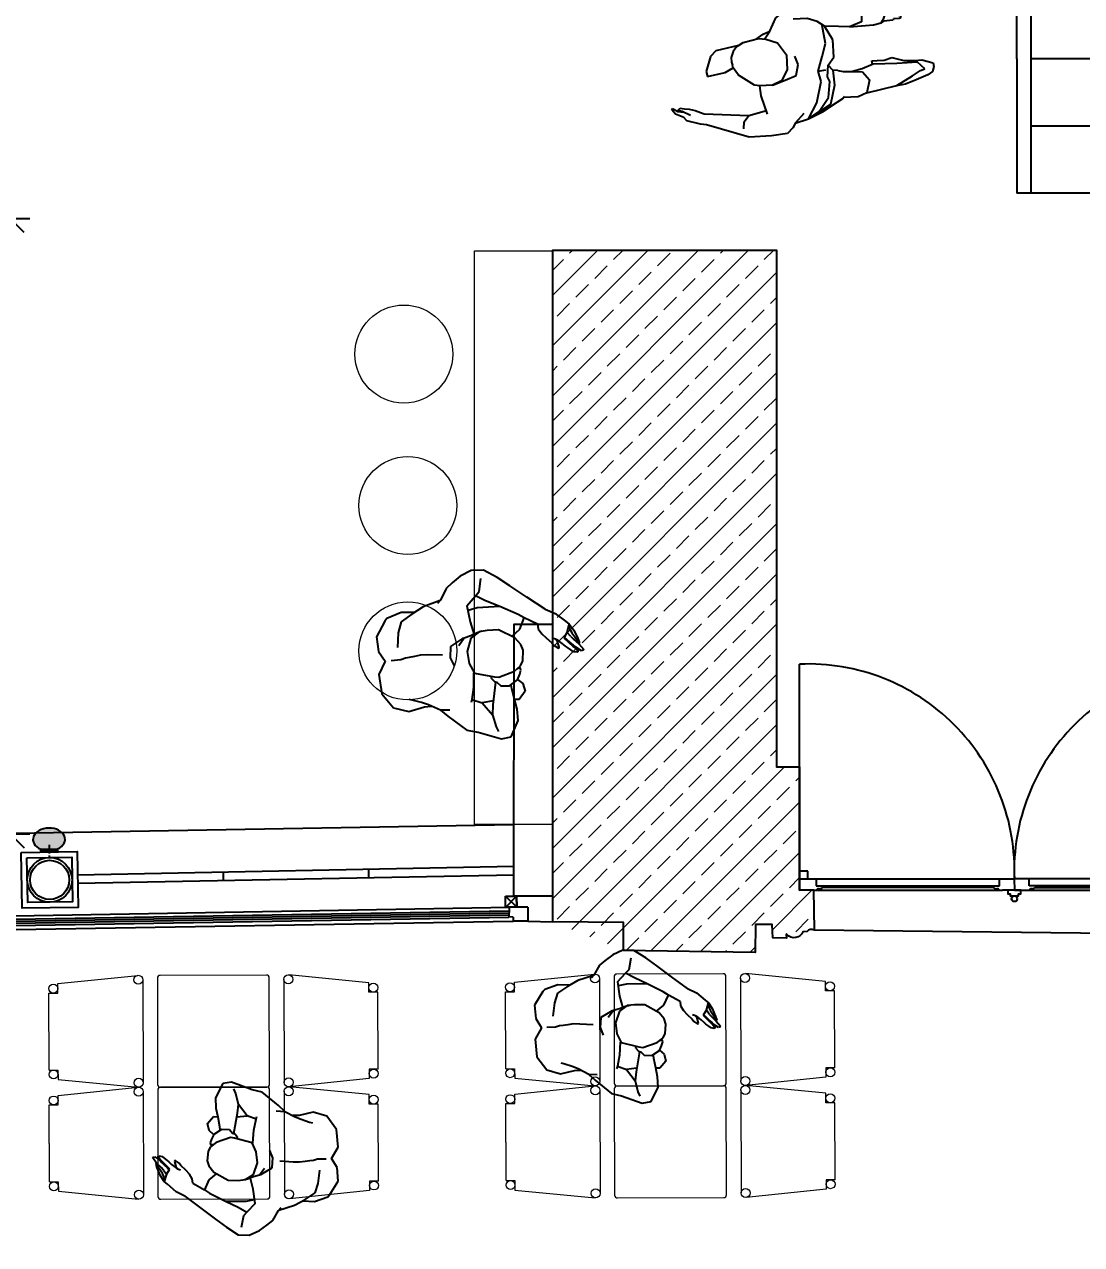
# Model space of a CAD drawing. Header units: centimetres. Extents: x -170347 to -168367, y -82915 to -78980.
# Drawn here: x -169489.4 to -169111.4, y -80226.6 to -79790.5 of the extents above; entities that cross this region are included whole.
import ezdxf

# ---------------------------------------------------------------- set-up
doc = ezdxf.new("R2010")
doc.units = ezdxf.units.CM
doc.header["$LTSCALE"] = 50
doc.header["$PDMODE"] = 34
doc.linetypes.add('CENTER', pattern=[2, 1.25, -0.25, 0.25, -0.25])
doc.linetypes.add('GF$0$HIDDEN', pattern=[0.375, 0.25, -0.125])
doc.layers.get('0').update_dxf_attribs({"color": 161, "lineweight": 35})
for name, color, linetype in [('255', 255, 'Continuous'), ('F01$0$STAIRS_VIEW', 4, 'Continuous'), ('F01$0$VIEW', 153, 'Continuous'), ('FURN_LIGHTING', 3, 'Continuous'), ('GF$0$DOORS', 4, 'Continuous'), ('GF$0$PROFILE', 5, 'Continuous'), ('GF$0$VIEW', 153, 'Continuous'), ('GF$0$WALL_PROJECTION', 253, 'GF$0$HIDDEN'), ('GF$0$WALL_SECTION', 1, 'Continuous'), ('GF$0$WIN_GLASS', 4, 'Continuous'), ('wall', 255, 'Continuous'), ('WOOD_CLADDING', 44, 'Continuous')]:
    doc.layers.add(name, color=color, linetype=linetype)
for name, color, linetype, lineweight in [('ARK_AHŞAP', 45, 'Continuous', 15), ('ARK_METAL', 252, 'Continuous', 15), ('gp_notlar', 6, 'Continuous', 35), ('HATCH DOSEME', 8, 'Continuous', 20), ('tefriş', 45, 'Continuous', 18)]:
    doc.layers.add(name, color=color, linetype=linetype, lineweight=lineweight)
doc.styles.add('GP_A_104_0.00_REV09$0$TRdimension', font='simplex.shx', dxfattribs={"width": 0.7})
doc.dimstyles.new('GP_A_104_0.00_REV09$0$tr-100', dxfattribs={"dimscale": 100, "dimtxt": 0.15, "dimasz": 0.1, "dimexe": 0.07, "dimexo": 0.07, "dimgap": 0.1, "dimtad": 1, "dimdec": 0, "dimrnd": 0.5, "dimzin": 0, "dimdsep": 46, "dimtxsty": 'GP_A_104_0.00_REV09$0$TRdimension', "dimblk": 'GP_A_104_0.00_REV09$0$_Oblique', "dimcen": 0.2, "dimdle": 0.07, "dimadec": 0, "dimazin": 0, "dimtfac": 1, "dimtdec": 0, "dimtmove": 2, "dimatfit": 3, "dimldrblk": 'GP_A_104_0.00_REV09$0$_Oblique', "dimfxl": 1, "dimtolj": 1, "dimtzin": 0, "dimarcsym": 0})

# ---------------------------------------------------------------- blocks, each defined once
blk = doc.blocks.new('A$C7D3E0BDF')
at = {"layer": '255'}
h = blk.add_hatch(color=256, dxfattribs=at)
edge = h.paths.add_edge_path()
edge.add_ellipse((-4.45, 0), major_axis=(0, 5.75), ratio=0.703601, start_angle=-58.5636, end_angle=238.5636)
edge.add_line((-1, -3), (-1, 3))
h.paths.add_polyline_path([(-0.6, 0), (-1, 0), (-1, -3), (-0.6, -3)])
h.paths.add_polyline_path([(-0.4, 0), (-0.6, 0), (-0.6, -1.5), (-0.4, -1.5)])
h.paths.add_polyline_path([(0, 0), (-0.4, 0), (-0.4, -1.5), (-0.4, -3), (0, -3)])
h.paths.add_polyline_path([(0, 3), (-0.4, 3), (-0.4, 0), (0, 0)])
h.paths.add_polyline_path([(-0.4, 1.5), (-0.6, 1.5), (-0.6, 0), (-0.4, 0)])
h.paths.add_polyline_path([(-0.6, 1.5), (-0.6, 3), (-1, 3), (-1, 0), (-0.6, 0)])
at = {"layer": 'FURN_LIGHTING', "color": 253, "linetype": 'CENTER', "ltscale": 0.05}
blk.add_lwpolyline([(-2.5, 0), (2.5, 0)], dxfattribs=at)
at = {"layer": 'FURN_LIGHTING'}
for points in [[(-1, 3), (-0.6, 3), (-0.6, -3), (-1, -3)], [(-0.6, 1.5), (-0.4, 1.5), (-0.4, -1.5), (-0.6, -1.5)], [(-0.4, 3), (0, 3), (0, -3), (-0.4, -3)]]:
    blk.add_lwpolyline(points, close=True, dxfattribs=at)
blk.add_ellipse((-4.45, 0), major_axis=(0, 5.75), ratio=0.703601, start_param=-1.022128, end_param=4.16372, dxfattribs=at)
blk = doc.blocks.new('GF$0$door_entrance')
for p, q in [((-73.65, 11.36), (-76.55, 11.42)), ((-73.71, 8.64), (-73.65, 11.36)), ((-76.69, 4.72), (-76.6, 8.7)), ((-71.68, 4.62), (-76.69, 4.72)), ((-76.6, 8.7), (-70.7, 8.58)), ((-70.82, 4.6), (-5.15, 3.21)), ((-70.7, 8.58), (-70.75, 6.06)), ((-70.75, 6.06), (-5.22, 4.68)), ((-70.7, 8.58), (-5.17, 7.2)), ((-7.21, 4.22), (-68.66, 5.51)), ((-5.22, 4.68), (-5.17, 7.2)), ((-5.17, 7.2), (0.13, 7.09)), ((0.13, 7.09), (0.05, 3.1)), ((0.13, 7.09), (0.05, 3.1)), ((5.43, 6.97), (0.13, 7.09)), ((5.38, 4.46), (5.43, 6.97)), ((70.9, 3.07), (5.38, 4.46)), ((70.95, 5.59), (5.43, 6.97)), ((70.95, 5.59), (70.9, 3.07)), ((76.88, 5.47), (70.95, 5.59)), ((73.95, 5.53), (74, 8.22)), ((76.93, 8.16), (74, 8.22)), ((76.79, 1.49), (76.88, 5.47)), ((0.05, 3.1), (-4.24, 3.19)), ((0.05, 3.1), (4.35, 3.01)), ((5.26, 2.99), (70.69, 1.61)), ((7.36, 3.91), (68.81, 2.61)), ((71.79, 1.59), (76.79, 1.49))]:
    blk.add_line(p, q)
blk.add_lwpolyline([(-2.24, 3.15), (-2.27, 1.84), (-1.46, 1.83), (-1.48, 1.04), (1.52, 0.97), (1.53, 1.78), (2.33, 1.76), (2.36, 3.06), (-2.24, 3.15)])
blk.add_circle((0, 0), 1)
for centre, radius, start, end in [((-70.82, 34.47), 29.86, 268.3548, 270.1009), ((-70.83, 4.88), 0.277, 281.4043, 329.8506), ((-70, 4.31), 0.722, 115.5517, 143.7129), ((-69.7, 2.72), 2.32, 91.3056, 105.4453), ((-69.8, 8.91), 3.86, 270.7235, 283.1214), ((-69.14, 5.57), 0.476, 296.849, 352.9026), ((-6.66, 4.24), 0.559, 182.7043, 234.3671), ((-5.97, 7.52), 3.86, 254.824, 267.2218), ((-6.29, 1.34), 2.32, 72.5001, 86.6398), ((-5.84, 2.96), 0.641, 37.7198, 67.6032), ((-5.15, 3.4), 0.188, 195.1616, 269.4743), ((-4.62, 6.69), 3.51, 261.3523, 276.2292), ((4.88, 6.49), 3.51, 261.3531, 276.2288), ((5.27, 3.18), 0.188, 268.471, 342.7838), ((6.03, 2.7), 0.722, 115.5517, 143.7129), ((6.34, 1.11), 2.32, 91.3056, 105.4453), ((6.24, 7.3), 3.86, 270.7235, 283.1214), ((6.89, 3.96), 0.479, 298.2873, 354.1854), ((69.41, 2.65), 0.6, 183.8387, 233.684), ((70.07, 5.9), 3.86, 254.824, 267.2218), ((69.74, -0.28), 2.32, 73.9273, 86.6398), ((70.23, 1.58), 0.398, 17.4564, 67.4295), ((70.79, 1.83), 0.222, 216.2077, 270.3792), ((-1457.1, -72459.27), 72476.98, 88.7912617, 88.7920526)]:
    blk.add_arc(centre, radius, start, end)
at = {"layer": 'GF$0$WALL_PROJECTION', "ltscale": 40}
for p, q in [((-76.61, 8.7), (-74.99, 85.45)), ((76.88, 5.47), (78.5, 82.21))]:
    blk.add_line(p, q, dxfattribs=at)
for centre, start, end in [((-73.6, 11.59), 356.5076, 91.0757), ((73.99, 8.47), 86.5074, 181.0754)]:
    blk.add_arc(centre, 73.87, start, end, dxfattribs=at)
blk = doc.blocks.new('ghg')
at = {"layer": 'HATCH DOSEME'}
h = blk.add_hatch(dxfattribs=at)
h.set_pattern_fill('ANSI33', color=252, scale=2, style=0)
h.set_pattern_definition([(45, (13808.468, 1662.455), (-8.9802561, 8.9802561), []), (45, (13817.448, 1662.455), (-8.9802561, 8.9802561), [6.35, -3.175])])
h.paths.add_polyline_path([(-173688.59, -79435.97), (-173703.41, -79435.97), (-173703.41, -79450.97), (-173688.59, -79450.97)], flags=17)
edge = h.paths.add_edge_path()
edge.add_line((-173598.21, -79363), (-173447.7, -79362.76))
edge.add_line((-173447.7, -79362.76), (-173447.59, -79429.17))
edge.add_line((-173447.59, -79429.17), (-173608.59, -79429.17))
edge.add_line((-173608.59, -79429.17), (-173608.59, -79654.17))
edge.add_line((-173608.59, -79654.17), (-173688.59, -79654.17))
edge.add_line((-173688.59, -79654.17), (-173688.59, -79435.97))
edge.add_line((-173688.59, -79435.97), (-174228.41, -79435.97))
edge.add_line((-174228.41, -79435.97), (-174228.41, -80119.95))
edge.add_line((-174228.41, -80119.95), (-174244.35, -80120.13))
edge.add_line((-174244.35, -80120.13), (-174244.27, -80130.1))
edge.add_line((-174244.27, -80130.1), (-174281.27, -80130.39))
edge.add_line((-174281.27, -80130.39), (-174281.35, -80120.4))
edge.add_line((-174281.35, -80120.4), (-174299.85, -80120.53))
edge.add_line((-174299.85, -80120.53), (-174299.81, -80125.05))
edge.add_line((-174299.81, -80125.05), (-174302.84, -80125.07))
edge.add_line((-174302.84, -80125.07), (-174302.85, -80123.91))
edge.add_arc((-174302.98, -80123.88), 0.137, 346.9212, 501.7139)
edge.add_arc((-174305.75, -80121.69), 3.4, 204.2671, 321.7139, ccw=False)
edge.add_line((-174308.85, -80123.08), (-174310.35, -80123.09))
edge.add_arc((-174311.83, -80124.15), 1.83, 35.6871, 123.1606)
edge.add_line((-174312.83, -80122.62), (-174312.85, -80120.62))
edge.add_line((-174312.85, -80120.62), (-174317.85, -80120.49))
edge.add_line((-174317.85, -80120.49), (-174317.51, -80107.5))
edge.add_line((-174317.51, -80107.5), (-174312.51, -80107.63))
edge.add_line((-174312.51, -80107.63), (-174312.52, -80101.69))
edge.add_line((-174312.52, -80101.69), (-174304.4, -80101.67))
edge.add_line((-174304.4, -80101.67), (-174304.54, -80046.58))
edge.add_line((-174304.54, -80046.58), (-174295.54, -80046.56))
edge.add_line((-174295.54, -80046.56), (-174295.82, -79934.45))
edge.add_line((-174295.82, -79934.45), (-174270.82, -79934.39))
edge.add_line((-174270.82, -79934.39), (-174271.18, -79789.79))
edge.add_line((-174271.18, -79789.79), (-174296.18, -79789.85))
edge.add_line((-174296.18, -79789.85), (-174297.33, -79362.97))
edge.add_line((-174297.33, -79362.97), (-174003.49, -79361.79))
edge.add_line((-174003.49, -79361.79), (-173902.25, -79361.98))
edge.add_line((-173902.25, -79361.98), (-173598.21, -79363))
h = blk.add_hatch(dxfattribs=at)
h.set_pattern_fill('ANSI33', color=252, scale=2, style=0)
h.set_pattern_definition([(45, (14452.803, 1670.656), (-8.9802561, 8.9802561), []), (45, (14461.783, 1670.656), (-8.9802561, 8.9802561), [6.35, -3.175])])
edge = h.paths.add_edge_path()
edge.add_line((-173663.22, -80121.49), (-173663.25, -80111.49))
edge.add_line((-173663.25, -80111.49), (-173688.59, -80111.26))
edge.add_line((-173688.59, -80111.26), (-173688.59, -79871.17))
edge.add_line((-173688.59, -79871.17), (-173608.59, -79871.17))
edge.add_line((-173608.59, -79871.17), (-173608.59, -80055.9))
edge.add_line((-173608.59, -80055.9), (-173600.32, -80055.9))
edge.add_line((-173600.32, -80055.9), (-173600.32, -80099.9))
edge.add_line((-173600.32, -80099.9), (-173595.32, -80099.87))
edge.add_line((-173595.32, -80099.87), (-173595.16, -80114.2))
edge.add_arc((-173596.1, -80115.77), 1.83, 59.0877, 146.5612)
edge.add_line((-173597.63, -80114.76), (-173599.13, -80114.82))
edge.add_arc((-173602.27, -80113.55), 3.4, 220.5345, 337.9813, ccw=False)
edge.add_arc((-173604.96, -80115.84), 0.137, 40.5345, 195.3271)
edge.add_line((-173605.09, -80115.88), (-173605.05, -80117.04))
edge.add_line((-173605.05, -80117.04), (-173609.93, -80116.99))
edge.add_line((-173609.93, -80116.99), (-173610.09, -80112.15))
edge.add_line((-173610.09, -80112.15), (-173616.08, -80112.19))
edge.add_line((-173616.08, -80112.19), (-173616.27, -80122.19))
edge.add_line((-173616.27, -80122.19), (-173663.22, -80121.49))
edge.add_line((-173663.22, -80121.49), (-173663.25, -80111.49))
edge.add_line((-173663.25, -80111.49), (-173688.59, -80111.26))
at = {"layer": 'F01$0$STAIRS_VIEW'}
for p, q in [((-173447.67, -79802.86), (-173517.67, -79802.86)), ((-173447.67, -79826.86), (-173517.67, -79826.86)), ((-173447.67, -79850.86), (-173517.67, -79850.86))]:
    blk.add_line(p, q, dxfattribs=at)
at = {"layer": 'F01$0$VIEW'}
for p, q in [((-173522.67, -79802.86), (-173522.67, -79850.86)), ((-173517.67, -79802.86), (-173517.67, -79850.86)), ((-173517.67, -79850.86), (-173522.67, -79850.86))]:
    blk.add_line(p, q, dxfattribs=at)
for points in [[(-173517.67, -79751.51), (-173517.67, -79802.86)], [(-173522.67, -79802.86), (-173522.67, -79753.95)]]:
    blk.add_lwpolyline(points, dxfattribs=at)
at = {"layer": 'GF$0$PROFILE'}
for p, q in [((-173705.46, -80106.05), (-173705.48, -80102.05)), ((-173705.48, -80102.05), (-173701.46, -80106.03)), ((-173705.47, -80102.05), (-173701.47, -80102.03)), ((-173701.47, -80102.03), (-173705.39, -80106.05)), ((-173701.47, -80102.03), (-173701.46, -80106.03)), ((-173701.46, -80106.03), (-173701.47, -80102.03)), ((-173701.46, -80106.03), (-173705.46, -80106.05)), ((-173704.2, -80106.52), (-173704.21, -80109.52)), ((-173697.46, -80106.05), (-173703.7, -80106.02)), ((-173697.46, -80106.07), (-173697.48, -80111.05)), ((-173702.71, -80109.53), (-173704.21, -80109.52)), ((-173702.71, -80109.53), (-173702.72, -80111.03)), ((-173697.48, -80111.05), (-173702.72, -80111.03))]:
    blk.add_line(p, q, dxfattribs=at)
for radius in [8, 7]:
    blk.add_circle((-173868.41, -80096.26), radius, dxfattribs=at)
for centre, start, end in [((-173703.71, -80106.52), 89.7071, 179.7071), ((-173703.7, -80106.52), 89.7126, 179.7126)]:
    blk.add_arc(centre, 0.5, start, end, dxfattribs=at)
at = {"layer": 'GF$0$VIEW'}
for p, q in [((-174213.41, -80085.23), (-173702.55, -80076.51)), ((-174212.14, -80114.71), (-173703.89, -80106.04)), ((-174211.64, -80118.21), (-173704.24, -80109.55)), ((-174213.14, -80119.67), (-173702.72, -80111.03))]:
    blk.add_line(p, q, dxfattribs=at)
at = {"layer": 'GF$0$WALL_PROJECTION', "ltscale": 40}
blk.add_line((-173451.3, -80115.9), (-173595.16, -80114.2), dxfattribs=at)
at = {"layer": 'GF$0$WALL_SECTION'}
blk.add_line((-173697.48, -80111.05), (-173688.59, -80111.26), dxfattribs=at)
blk.add_lwpolyline([(-173663.22, -80121.49), (-173663.25, -80111.49), (-173688.59, -80111.26), (-173688.59, -79871.17), (-173608.59, -79871.17), (-173608.59, -80055.9), (-173600.32, -80055.9), (-173600.32, -80099.9), (-173595.32, -80099.87), (-173595.16, -80114.2, 0.401356), (-173597.63, -80114.76), (-173599.13, -80114.82, -0.562591), (-173604.85, -80115.75, 0.801098), (-173605.09, -80115.88), (-173605.05, -80117.04), (-173609.93, -80116.99), (-173610.09, -80112.15), (-173616.08, -80112.19), (-173616.27, -80122.19), (-173663.22, -80121.49), (-173663.25, -80111.49), (-173688.59, -80111.26)], format="xyb", dxfattribs=at)
blk.add_lwpolyline([(-173688.59, -80004.98), (-173702.47, -80004.98), (-173702.58, -80101.98), (-173688.59, -80101.98)], dxfattribs=at)
at = {"layer": 'GF$0$WIN_GLASS'}
for p, q in [((-174211.65, -80115.9), (-173704.25, -80107.3)), ((-174211.64, -80116.65), (-173704.23, -80108.05)), ((-174211.64, -80117.4), (-173704.22, -80108.8))]:
    blk.add_line(p, q, dxfattribs=at)
at = {"layer": 'WOOD_CLADDING'}
for points in [[(-173878.56, -80086.44), (-173858.56, -80086.09), (-173858.21, -80106.09), (-173878.21, -80106.43)], [(-173876.52, -80088.4), (-173860.52, -80088.12), (-173860.25, -80104.12), (-173876.24, -80104.4)]]:
    blk.add_lwpolyline(points, close=True, dxfattribs=at)
for points in [[(-173858.41, -80094.46), (-173702.47, -80091.4)], [(-173806.43, -80093.44), (-173806.37, -80096.44)], [(-173754.45, -80092.42), (-173754.39, -80095.42)], [(-173858.36, -80097.45), (-173702.47, -80094.4)]]:
    blk.add_lwpolyline(points, dxfattribs=at)
at = {"layer": 'FURN_LIGHTING', "rotation": 270.9964554708736}
blk.add_blockref('A$C7D3E0BDF', (-173868.56, -80086.26), dxfattribs=at)
at = {"layer": 'GF$0$DOORS', "rotation": 1.208487552838632}
blk.add_blockref('GF$0$door_entrance', (-173523.55, -80103.01), dxfattribs=at)
blk = doc.blocks.new('dada')
for p, q in [((219973.43, -31806.86), (219967.82, -31810.1)), ((219980.49, -31806.97), (219973.43, -31806.86)), ((219984.71, -31810.01), (219980.49, -31806.97)), ((219967.82, -31810.1), (219965.63, -31815.29)), ((219988.56, -31808.22), (219984.71, -31810.01)), ((219993.91, -31808.37), (219988.56, -31808.22)), ((219998.88, -31812.26), (219993.91, -31808.37)), ((219965.63, -31815.29), (219966.32, -31821.02)), ((219984.28, -31815.56), (219984.55, -31812.14)), ((219984.57, -31817.26), (219984.28, -31815.56)), ((219993.96, -31816.3), (219988.77, -31815.1)), ((219999.67, -31813.16), (219998.88, -31812.26)), ((220000.91, -31818.54), (219999.67, -31813.16)), ((219967.93, -31820.3), (219969.4, -31817.13)), ((219969.4, -31817.13), (219969.8, -31816.05)), ((219984.6, -31818.7), (219984.57, -31817.26)), ((219984.6, -31820.52), (219984.6, -31818.7)), ((219997.59, -31817.95), (219993.96, -31816.3)), ((219999.73, -31822.23), (219997.59, -31817.95)), ((220000.18, -31823.15), (220000.91, -31818.54)), ((219964.1, -31826.49), (219966.74, -31822.57)), ((219966.32, -31821.02), (219966.1, -31823.52)), ((219966.74, -31822.57), (219967.93, -31820.3)), ((219984.36, -31825.28), (219984.72, -31822.78)), ((219984.72, -31822.78), (219984.6, -31820.52)), ((220001.59, -31826.62), (219999.73, -31822.23)), ((219961.55, -31828.75), (219955.53, -31834.58)), ((219964.1, -31826.49), (219961.55, -31828.75)), ((219963.56, -31829.8), (219964.1, -31826.49)), ((219983.43, -31830.57), (219984.36, -31825.28)), ((220002.81, -31832.98), (220001.59, -31826.62)), ((219981.99, -31833.12), (219978.94, -31834.02)), ((219985.92, -31833.89), (219981.99, -31833.12)), ((220002.93, -31833.11), (220001.86, -31831.93)), ((220006.66, -31835.82), (220002.93, -31833.11)), ((219955.53, -31834.58), (219954.16, -31838.39)), ((219988.07, -31839.19), (219985.66, -31836.85)), ((219988.02, -31838.63), (219985.92, -31833.89)), ((220008.27, -31838.35), (220006.66, -31835.82)), ((219954.16, -31838.39), (219950.29, -31846.24)), ((219964.26, -31841.56), (219959.4, -31844.48)), ((219964.25, -31845.64), (219964.26, -31841.56)), ((219965.95, -31838.14), (219964.26, -31841.56)), ((219965.95, -31838.14), (219964.98, -31837.71)), ((219970.28, -31839.47), (219965.95, -31838.14)), ((219975.28, -31840.42), (219970.28, -31839.47)), ((219975.15, -31840.74), (219972.56, -31847.46)), ((219978.82, -31839.44), (219975.15, -31840.74)), ((219983.21, -31839.4), (219978.82, -31839.44)), ((219987.64, -31841.51), (219983.21, -31839.4)), ((219989.39, -31844.89), (219987.64, -31841.51)), ((219988.07, -31839.19), (219988.02, -31838.63)), ((219988.47, -31841.63), (219988.07, -31839.19)), ((219989.1, -31844.08), (219988.47, -31841.63)), ((220010.11, -31841.56), (220008.27, -31838.35)), ((220011.49, -31845.77), (220010.11, -31841.56)), ((219950.29, -31846.24), (219950.45, -31849.81)), ((219954.91, -31845.07), (219953.11, -31845.59)), ((219959.4, -31844.48), (219954.91, -31845.07)), ((219962.84, -31845.25), (219959.4, -31844.48)), ((219970.62, -31847.5), (219962.84, -31845.25)), ((219972.17, -31846.32), (219970.97, -31847.21)), ((219972.17, -31846.32), (219972.92, -31846.53)), ((219993.46, -31842.32), (219988.64, -31842.96)), ((219989.4, -31845.86), (219989.1, -31844.08)), ((219989.4, -31847.79), (219989.39, -31844.89)), ((219999.27, -31842.1), (219993.46, -31842.32)), ((219997.01, -31853.72), (219997.93, -31845.57)), ((219997.93, -31845.57), (219997.61, -31842.23)), ((219999.27, -31842.1), (220002.34, -31845.71)), ((219999.97, -31848.98), (220002.34, -31845.71)), ((220002.34, -31845.71), (220003.54, -31847.27)), ((220010.84, -31850.1), (220011.49, -31845.77)), ((219950.45, -31849.81), (219955.8, -31853.26)), ((219969.08, -31849.16), (219968.58, -31852.23)), ((219970.59, -31848.03), (219969.08, -31849.16)), ((219970.97, -31847.21), (219970.59, -31848.03)), ((219972.56, -31847.46), (219972.17, -31849.01)), ((219972.17, -31849.01), (219973.41, -31854.95)), ((219988.91, -31851.81), (219989.4, -31847.79)), ((219997.01, -31853.72), (219999.97, -31848.98)), ((220003.54, -31847.27), (220008.04, -31848.65)), ((220007.38, -31854.47), (220010.84, -31850.1)), ((220010.84, -31850.1), (220010.84, -31850.1)), ((219955.8, -31853.26), (219959.9, -31853.53)), ((219959.9, -31853.53), (219963.48, -31853.17)), ((219963.15, -31854.85), (219963.36, -31853.18)), ((219965.64, -31857.49), (219963.15, -31854.85)), ((219963.48, -31853.17), (219967.29, -31852.84)), ((219967.29, -31852.84), (219968.82, -31852.87)), ((219968.58, -31852.23), (219970.19, -31855.43)), ((219968.58, -31852.23), (219968.58, -31852.23)), ((219973.41, -31854.95), (219974.93, -31857.36)), ((219985.09, -31857.09), (219988.91, -31851.81)), ((219993.17, -31859.66), (219997.01, -31853.72)), ((220003.67, -31858.47), (220007.38, -31854.47)), ((219968.51, -31857.12), (219965.64, -31857.49)), ((219970.32, -31855.52), (219968.51, -31857.12)), ((219970.19, -31855.43), (219971.96, -31856.56)), ((219971.96, -31856.56), (219973.39, -31857.25)), ((219973.39, -31857.25), (219974.3, -31857.1)), ((219974.3, -31857.1), (219974, -31855.88)), ((219974.93, -31857.36), (219976.56, -31858.48)), ((219976.56, -31858.48), (219980.28, -31859.2)), ((219980.28, -31859.2), (219982.44, -31858.76)), ((219982.44, -31858.76), (219985.09, -31857.09)), ((219985.8, -31856.21), (219987.9, -31859.37)), ((219987.9, -31859.37), (219991.64, -31861.58)), ((219998.72, -31863.72), (220003.67, -31858.47)), ((219988.57, -31865.91), (219991.64, -31861.58)), ((219991.64, -31861.58), (219993.17, -31859.66)), ((219993.34, -31869.51), (219998.72, -31863.72)), ((219983.16, -31868.07), (219981.05, -31869.82)), ((219984.86, -31866.77), (219983.16, -31868.07)), ((219986.8, -31865.87), (219984.86, -31866.77)), ((219988.57, -31865.91), (219986.8, -31865.87)), ((219980.08, -31870.45), (219978.82, -31871.79)), ((219978.82, -31871.79), (219978.86, -31872.05)), ((219978.86, -31872.05), (219979.15, -31872.17)), ((219979.15, -31872.17), (219981.22, -31871.84)), ((219981.05, -31869.82), (219980.08, -31870.45)), ((219980.27, -31873.42), (219981.5, -31872.16)), ((219981.22, -31871.84), (219982.18, -31871.28)), ((219981.5, -31872.16), (219982.18, -31871.28)), ((219982.18, -31871.28), (219982.73, -31870.18)), ((219993.34, -31869.51), (219991.22, -31872.75)), ((219976.27, -31878.1), (219976.66, -31876.87)), ((219976.66, -31876.87), (219977.52, -31876.06)), ((219977.52, -31876.06), (219978.45, -31875.03)), ((219978.45, -31875.03), (219979.15, -31874.38)), ((219980.13, -31875.83), (219978.67, -31877.01)), ((219979.05, -31877.16), (219980.26, -31876.22)), ((219979.15, -31874.38), (219980.27, -31873.42)), ((219982.07, -31874.36), (219980.13, -31875.83)), ((219980.26, -31876.22), (219981.28, -31875.32)), ((219982.21, -31876.84), (219981.04, -31877.69)), ((219981.28, -31875.32), (219982.23, -31874.56)), ((219982.23, -31874.56), (219982.07, -31874.36)), ((219982.21, -31876.84), (219983.86, -31875.88)), ((219982.23, -31874.56), (219983.86, -31875.88)), ((219985.17, -31876.82), (219983.47, -31877.43)), ((219983.86, -31875.88), (219986.68, -31877.05)), ((219985.98, -31876.82), (219985.17, -31876.82)), ((219987.88, -31875.86), (219986.68, -31877.05)), ((219991.22, -31872.75), (219987.88, -31875.86)), ((219976.41, -31878.38), (219976.27, -31878.1)), ((219976.79, -31878.46), (219976.41, -31878.38)), ((219976.48, -31879.78), (219978.12, -31877.92)), ((219976.62, -31880.37), (219976.48, -31879.78)), ((219976.88, -31880.62), (219976.62, -31880.37)), ((219977.86, -31877.77), (219976.79, -31878.46)), ((219979.16, -31879.29), (219976.88, -31880.62)), ((219978.67, -31877.01), (219977.86, -31877.77)), ((219978.12, -31877.92), (219979.05, -31877.16)), ((219981.04, -31877.69), (219979.16, -31879.29)), ((219981.25, -31878.56), (219979.16, -31879.29)), ((219979.44, -31879.52), (219979.16, -31879.29)), ((219981.03, -31879.23), (219979.44, -31879.52)), ((219984.29, -31878.28), (219981.03, -31879.23)), ((219983.47, -31877.43), (219981.25, -31878.56)), ((219986.68, -31877.05), (219984.29, -31878.28))]:
    blk.add_line(p, q)
blk = doc.blocks.new('vvfgh')
for p, q in [((220105.57, -32446.95), (220114.22, -32443.36)), ((220114.22, -32443.36), (220108.88, -32444.83)), ((220114.22, -32443.36), (220110.06, -32445.18)), ((220114.22, -32443.36), (220110.23, -32448.42)), ((220119.26, -32442.69), (220114.22, -32443.36)), ((220115.52, -32445.51), (220119.1, -32442.73)), ((220119.1, -32442.73), (220120.36, -32441.26)), ((220120.36, -32441.26), (220122.61, -32439.55)), ((220122.61, -32439.55), (220128.34, -32439.75)), ((220128.34, -32439.75), (220136.29, -32440.8)), ((220136.29, -32440.8), (220150.41, -32447.96)), ((220092.05, -32448.58), (220095.37, -32447.81)), ((220095.37, -32447.81), (220100.47, -32448.5)), ((220103.11, -32447.3), (220100.86, -32448.19)), ((220102.81, -32453.45), (220105.57, -32446.95)), ((220108.88, -32444.83), (220103.11, -32447.3)), ((220107.86, -32447.38), (220105.73, -32449.53)), ((220110.06, -32445.18), (220107.86, -32447.38)), ((220128.38, -32447.7), (220129.32, -32454.47)), ((220137.03, -32446.57), (220134.91, -32448.46)), ((220137.59, -32444.09), (220137.03, -32446.57)), ((220150.41, -32447.96), (220152.52, -32448.6)), ((220066.71, -32453.37), (220067.53, -32451.69)), ((220067.53, -32451.69), (220069.36, -32450.87)), ((220069.36, -32450.87), (220073.82, -32449.9)), ((220074.87, -32451.55), (220071.67, -32452.83)), ((220073.82, -32449.9), (220077.82, -32449.03)), ((220080.99, -32449.22), (220074.87, -32451.55)), ((220077.82, -32449.03), (220080.54, -32449.05)), ((220092.05, -32448.58), (220080.99, -32449.22)), ((220090.22, -32453), (220092.05, -32448.58)), ((220100.86, -32448.19), (220100.06, -32448.87)), ((220105.73, -32449.53), (220104.31, -32454.97)), ((220110.23, -32448.42), (220107.36, -32455.65)), ((220134.91, -32448.46), (220128.45, -32449)), ((220150.51, -32451.91), (220134.91, -32448.46)), ((220151.7, -32452.66), (220150.51, -32451.91)), ((220152.52, -32448.6), (220157.06, -32450.66)), ((220155.5, -32452.24), (220158.13, -32454.2)), ((220157.06, -32450.66), (220157.88, -32452.08)), ((220157.88, -32452.08), (220160.62, -32453.72)), ((220066.69, -32454.79), (220066.71, -32453.37)), ((220070.52, -32456.52), (220066.69, -32454.79)), ((220071.67, -32452.83), (220070.1, -32453.21)), ((220070.1, -32453.21), (220072.2, -32456.06)), ((220073.06, -32456.8), (220070.52, -32456.52)), ((220072.2, -32456.06), (220079.51, -32456.94)), ((220076.92, -32457.56), (220073.06, -32456.8)), ((220092.16, -32456.3), (220090.22, -32453)), ((220095.65, -32457.07), (220092.16, -32456.3)), ((220102.48, -32458.78), (220102.81, -32453.45)), ((220104.78, -32456.87), (220103.77, -32460.82)), ((220104.31, -32454.97), (220104.78, -32456.87)), ((220107.36, -32455.65), (220107.68, -32459.36)), ((220129.32, -32454.47), (220129.18, -32458.15)), ((220153.54, -32453.7), (220151.7, -32452.66)), ((220155.49, -32454.55), (220153.54, -32453.7)), ((220157.11, -32454.98), (220155.49, -32454.55)), ((220158.66, -32455.53), (220157.11, -32454.98)), ((220159.6, -32454.52), (220157.57, -32453.92)), ((220158.13, -32454.2), (220159.56, -32454.94)), ((220159.56, -32454.94), (220158.66, -32455.53)), ((220161.32, -32455.89), (220159.6, -32454.52)), ((220160.62, -32453.72), (220161.66, -32455.51)), ((220161.66, -32455.51), (220161.32, -32455.89)), ((220080.87, -32459.3), (220076.92, -32457.56)), ((220079.51, -32456.94), (220087.93, -32458.22)), ((220083.81, -32458.94), (220080.87, -32459.3)), ((220086.2, -32459.25), (220083.81, -32458.94)), ((220088.14, -32459.46), (220086.2, -32459.25)), ((220087.93, -32458.22), (220092.11, -32457.37)), ((220088.2, -32458.26), (220088.14, -32459.46)), ((220092.11, -32457.37), (220095.65, -32457.07)), ((220098.89, -32457.69), (220095.65, -32457.07)), ((220100.71, -32458.33), (220098.89, -32457.69)), ((220100.71, -32458.33), (220102.48, -32458.78)), ((220103.77, -32460.82), (220101.27, -32463.3)), ((220102.48, -32458.78), (220103.77, -32460.82)), ((220107.68, -32459.36), (220104.96, -32459.34)), ((220107.68, -32459.36), (220105.29, -32464.28)), ((220115.73, -32459.38), (220114.32, -32463.12)), ((220119.87, -32458.48), (220115.73, -32459.38)), ((220118.49, -32461.97), (220121.23, -32458.47)), ((220124.67, -32457.52), (220119.87, -32458.48)), ((220121.23, -32458.47), (220124.67, -32457.52)), ((220124.67, -32457.52), (220129.18, -32458.15)), ((220129.18, -32458.15), (220131.02, -32458.69)), ((220129.18, -32458.15), (220131.02, -32458.69)), ((220131.02, -32458.69), (220135.96, -32463.29)), ((220101.27, -32463.3), (220100.49, -32469.43)), ((220105.29, -32464.28), (220103.32, -32468.67)), ((220114.32, -32463.12), (220114.86, -32466.27)), ((220117.72, -32467.28), (220118.49, -32461.97)), ((220135.96, -32463.29), (220137.31, -32466.16)), ((220140.44, -32465.16), (220137.31, -32466.16)), ((220146.91, -32464.86), (220140.44, -32465.16)), ((220147, -32466.71), (220146.91, -32464.86)), ((220100.49, -32469.43), (220102.46, -32474.85)), ((220103.32, -32468.67), (220103.32, -32473.9)), ((220120.07, -32472.08), (220117.72, -32467.28)), ((220137.31, -32466.16), (220137.42, -32467.17)), ((220137.35, -32470.02), (220137.55, -32468.37)), ((220137.55, -32468.37), (220137.42, -32467.17)), ((220144.59, -32471.68), (220147, -32466.71)), ((220075.09, -32472.77), (220075.75, -32472.56)), ((220075.16, -32473.53), (220075.09, -32472.77)), ((220076.83, -32474.4), (220075.16, -32473.53)), ((220075.75, -32472.56), (220077.7, -32472.86)), ((220077.7, -32472.86), (220078.02, -32472.36)), ((220078.02, -32472.36), (220081.44, -32472.68)), ((220081.27, -32473.4), (220080.63, -32474.65)), ((220082.36, -32472.22), (220081.27, -32473.4)), ((220081.44, -32472.68), (220082.36, -32472.22)), ((220085.17, -32471.99), (220082.36, -32472.22)), ((220093.78, -32472.91), (220085.17, -32471.99)), ((220088.48, -32477.69), (220089.14, -32473.93)), ((220089.14, -32473.93), (220093.78, -32472.91)), ((220093.78, -32472.91), (220097.56, -32473.7)), ((220097.56, -32473.7), (220102.46, -32474.85)), ((220103.32, -32473.9), (220103.22, -32475.17)), ((220123.98, -32474.08), (220120.07, -32472.08)), ((220124.45, -32474.23), (220122.01, -32476.65)), ((220126.49, -32474.86), (220123.98, -32474.08)), ((220133.92, -32473.72), (220132.16, -32474.48)), ((220133.92, -32473.72), (220142.32, -32473.35)), ((220133.94, -32473.73), (220134.82, -32473.35)), ((220134.82, -32473.35), (220136.3, -32471.94)), ((220136.3, -32471.94), (220137.35, -32470.02)), ((220142.32, -32473.35), (220144.59, -32471.68)), ((220078.81, -32475.66), (220076.83, -32474.4)), ((220079.94, -32476.22), (220078.81, -32475.66)), ((220082.85, -32477.35), (220079.94, -32476.22)), ((220080.63, -32474.65), (220083.92, -32477.81)), ((220083.92, -32477.81), (220087.3, -32480.19)), ((220090.42, -32480.79), (220088.48, -32477.69)), ((220102.46, -32474.85), (220104.71, -32476.95)), ((220104.71, -32476.95), (220108.11, -32478.62)), ((220108.11, -32478.62), (220113.06, -32479.38)), ((220122.01, -32476.65), (220119.02, -32481)), ((220124.61, -32476.1), (220122.01, -32476.65)), ((220127.33, -32474.8), (220124.61, -32476.1)), ((220132.16, -32474.48), (220126.49, -32474.86)), ((220087.3, -32480.19), (220089.4, -32480.89)), ((220089.4, -32480.89), (220090.42, -32480.79)), ((220095.71, -32481.96), (220090.42, -32480.79)), ((220100.86, -32483.47), (220095.71, -32481.96)), ((220119.02, -32481), (220111.99, -32484.59)), ((220106.49, -32484.97), (220100.86, -32483.47)), ((220111.99, -32484.59), (220106.49, -32484.97))]:
    blk.add_line(p, q)
blk = doc.blocks.new('GP_A_104_0.00_REV09$0$_Oblique')
at = {"color": 0, "linetype": 'ByBlock', "lineweight": -2}
blk.add_line((-0.5, -0.5), (0.5, 0.5), dxfattribs=at)
blk = doc.blocks.new('*D35')
at = {"color": 0, "lineweight": -2, "ltscale": 100, "transparency": 16777216}
for p, q in [((-169494.45, -80086.86), (-169494.45, -79852.86)), ((-169568.33, -79859.86), (-169487.45, -79859.86)), ((-169563.33, -80079.86), (-169487.45, -80079.86))]:
    blk.add_line(p, q, dxfattribs=at)
at = {"layer": 'Defpoints', "color": 0, "ltscale": 100, "transparency": 16777216}
for p in [(-169575.33, -79859.86), (-169494.45, -79859.86), (-169570.33, -80079.86)]:
    blk.add_point(p, dxfattribs=at)
at = {"color": 0, "lineweight": -2, "ltscale": 100, "transparency": 16777216, "xscale": 10, "yscale": 10, "zscale": 10}
for p, rotation in [((-169494.45, -79859.86), 90), ((-169494.45, -80079.86), 270)]:
    blk.add_blockref('GP_A_104_0.00_REV09$0$_Oblique', p, dxfattribs=dict(at, rotation=rotation))
at = {"color": 0, "ltscale": 100, "transparency": 16777216, "insert": (-169511.95, -79969.86), "char_height": 15, "attachment_point": 5, "rotation": 90, "style": 'GP_A_104_0.00_REV09$0$TRdimension', "bg_fill": 3, "box_fill_scale": 1.1, "bg_fill_color": 256, "bg_fill_true_color": 13158600, "bg_fill_transparency": 0}
blk.add_mtext('\\A1;220', dxfattribs=at)

msp = doc.modelspace()

# ---------------------------------------------------------------- linework, layer by layer
at = {"layer": 'ARK_AHŞAP'}
msp.add_lwpolyline([(-169328.51, -80076.51), (-169328.51, -79871.41), (-169300.51, -79871.41), (-169300.51, -80076.51)], close=True, dxfattribs=at)
for centre in [(-169448.64, -80131.97), (-169395.01, -80131.81), (-169285.4, -80131.5), (-169231.78, -80131.35), (-169479.03, -80135.1), (-169364.6, -80134.77), (-169315.79, -80134.63), (-169201.37, -80134.3), (-169478.94, -80165.81), (-169448.53, -80168.77), (-169394.91, -80168.61), (-169364.52, -80165.49), (-169315.71, -80165.35), (-169285.3, -80168.3), (-169231.67, -80168.15), (-169201.28, -80165.02), (-169448.53, -80171.97), (-169394.9, -80171.81), (-169285.29, -80171.5), (-169231.66, -80171.35), (-169478.92, -80175.1), (-169364.49, -80174.77), (-169315.68, -80174.63), (-169201.25, -80174.3), (-169478.83, -80205.81), (-169364.4, -80205.49), (-169315.59, -80205.35), (-169285.18, -80208.3), (-169231.56, -80208.15), (-169201.17, -80205.02), (-169448.42, -80208.77), (-169394.79, -80208.61)]:
    msp.add_circle(centre, 1.6, dxfattribs=at)
at = {"layer": 'ARK_METAL'}
for p, q in [((-169477.44, -80133.33), (-169448.8, -80130.38)), ((-169447.04, -80131.96), (-169446.93, -80168.76)), ((-169396.61, -80131.82), (-169396.51, -80168.62)), ((-169366.21, -80133.01), (-169394.86, -80130.22)), ((-169314.2, -80132.86), (-169285.57, -80129.91)), ((-169283.8, -80131.5), (-169283.7, -80168.3)), ((-169233.38, -80131.35), (-169233.27, -80168.15)), ((-169202.97, -80132.54), (-169231.62, -80129.76)), ((-169202.96, -80135.91), (-169202.97, -80132.54)), ((-169480.63, -80136.7), (-169477.43, -80136.69)), ((-169480.59, -80150.46), (-169480.63, -80136.7)), ((-169480.55, -80164.22), (-169480.63, -80136.7)), ((-169477.43, -80136.69), (-169477.44, -80133.33)), ((-169366.2, -80136.37), (-169366.21, -80133.01)), ((-169363, -80136.36), (-169366.2, -80136.37)), ((-169362.96, -80150.12), (-169363, -80136.36)), ((-169362.92, -80163.88), (-169363, -80136.36)), ((-169317.39, -80136.23), (-169314.19, -80136.22)), ((-169317.35, -80149.99), (-169317.39, -80136.23)), ((-169317.31, -80163.75), (-169317.39, -80136.23)), ((-169314.19, -80136.22), (-169314.2, -80132.86)), ((-169199.76, -80135.9), (-169202.96, -80135.91)), ((-169199.72, -80149.66), (-169199.76, -80135.9)), ((-169199.68, -80163.41), (-169199.76, -80135.9)), ((-169480.55, -80164.22), (-169477.35, -80164.21)), ((-169477.35, -80164.21), (-169477.34, -80167.57)), ((-169477.34, -80167.57), (-169448.69, -80170.36)), ((-169366.11, -80167.25), (-169394.74, -80170.21)), ((-169362.92, -80163.88), (-169366.12, -80163.89)), ((-169366.12, -80163.89), (-169366.11, -80167.25)), ((-169317.31, -80163.75), (-169314.11, -80163.74)), ((-169314.11, -80163.74), (-169314.1, -80167.1)), ((-169314.1, -80167.1), (-169285.45, -80169.89)), ((-169202.87, -80166.79), (-169231.51, -80169.74)), ((-169199.68, -80163.41), (-169202.88, -80163.42)), ((-169202.88, -80163.42), (-169202.87, -80166.79)), ((-169477.32, -80173.33), (-169448.69, -80170.38)), ((-169396.5, -80171.82), (-169396.39, -80208.62)), ((-169366.09, -80173.01), (-169394.74, -80170.22)), ((-169314.09, -80172.86), (-169285.45, -80169.91)), ((-169283.69, -80171.5), (-169283.58, -80208.3)), ((-169233.26, -80171.35), (-169233.16, -80208.15)), ((-169202.86, -80172.54), (-169231.51, -80169.76)), ((-169477.31, -80176.69), (-169477.32, -80173.33)), ((-169446.93, -80171.96), (-169446.82, -80208.76)), ((-169366.08, -80176.37), (-169366.09, -80173.01)), ((-169317.28, -80176.23), (-169314.08, -80176.22)), ((-169317.24, -80189.99), (-169317.28, -80176.23)), ((-169317.2, -80203.75), (-169317.28, -80176.23)), ((-169314.08, -80176.22), (-169314.09, -80172.86)), ((-169202.85, -80175.91), (-169202.86, -80172.54)), ((-169199.65, -80175.9), (-169202.85, -80175.91)), ((-169199.61, -80189.66), (-169199.65, -80175.9)), ((-169199.57, -80203.41), (-169199.65, -80175.9)), ((-169480.51, -80176.7), (-169477.31, -80176.69)), ((-169480.47, -80190.46), (-169480.51, -80176.7)), ((-169480.43, -80204.22), (-169480.51, -80176.7)), ((-169362.88, -80176.36), (-169366.08, -80176.37)), ((-169362.85, -80190.12), (-169362.88, -80176.36)), ((-169362.81, -80203.88), (-169362.88, -80176.36)), ((-169480.43, -80204.22), (-169477.23, -80204.21)), ((-169477.23, -80204.21), (-169477.22, -80207.57)), ((-169362.81, -80203.88), (-169366.01, -80203.89)), ((-169366.01, -80203.89), (-169366, -80207.25)), ((-169317.2, -80203.75), (-169314, -80203.74)), ((-169314, -80203.74), (-169313.99, -80207.1)), ((-169202.76, -80206.79), (-169231.39, -80209.74)), ((-169199.57, -80203.41), (-169202.77, -80203.42)), ((-169202.77, -80203.42), (-169202.76, -80206.79)), ((-169477.22, -80207.57), (-169448.57, -80210.36)), ((-169366, -80207.25), (-169394.63, -80210.21)), ((-169313.99, -80207.1), (-169285.34, -80209.89))]:
    msp.add_line(p, q, dxfattribs=at)
for points in [[(-169402.83, -80130.29), (-169440.83, -80130.39, 0.414214), (-169441.83, -80131.4), (-169441.72, -80169.4, 0.414214), (-169440.72, -80170.39), (-169402.72, -80170.29, 0.414214), (-169401.72, -80169.28), (-169401.83, -80131.28, 0.414214)], [(-169239.59, -80129.82), (-169277.59, -80129.93, 0.414214), (-169278.59, -80130.93), (-169278.48, -80168.93, 0.414214), (-169277.48, -80169.93), (-169239.48, -80169.82, 0.414214), (-169238.48, -80168.82), (-169238.59, -80130.82, 0.414214)], [(-169402.72, -80170.29), (-169440.72, -80170.39, 0.414214), (-169441.71, -80171.4), (-169441.6, -80209.4, 0.414214), (-169440.6, -80210.39), (-169402.6, -80210.29, 0.414214), (-169401.6, -80209.28), (-169401.71, -80171.28, 0.414214)], [(-169239.48, -80169.82), (-169277.48, -80169.93, 0.414214), (-169278.48, -80170.93), (-169278.37, -80208.93, 0.414214), (-169277.37, -80209.93), (-169239.37, -80209.82, 0.414214), (-169238.37, -80208.82), (-169238.48, -80170.82, 0.414214)]]:
    msp.add_lwpolyline(points, format="xyb", close=True, dxfattribs=at)
at = {"layer": 'tefriş'}
for centre in [(-169353.73, -79908.34), (-169352.29, -79962.48), (-169352.29, -80014.44)]:
    msp.add_circle(centre, 17.5, dxfattribs=at)

# ---------------------------------------------------------------- block references
at = {"layer": 'gp_notlar', "color": 1}
msp.add_blockref('ghg', (4388.08, 0), dxfattribs=at)
at = {"layer": 'wall'}
for name, p, rotation in [('vvfgh', (53107.91, -70992.13), 190.6596676307573), ('dada', (-163375.84, -302210.25), 99.77082144646216)]:
    msp.add_blockref(name, p, dxfattribs=dict(at, rotation=rotation))
at = {"layer": 'wall', "xscale": 0.9, "yscale": 0.9, "zscale": 0.9}
for p, rotation in [((-174342.43, -280131.08), 96.78491566647367), ((-162133.53, 119718.31), 276.1521798873096)]:
    msp.add_blockref('dada', p, dxfattribs=dict(at, rotation=rotation))

# ---------------------------------------------------------------- next in the draw order: dimensions: what is measured, and where the dimension line sits
at = {"color": 1, "ltscale": 100}
dim = msp.add_linear_dim(base=(-169494.45, -79859.86), p1=(-169570.33, -80079.86), p2=(-169575.33, -79859.86), angle=90, dimstyle='GP_A_104_0.00_REV09$0$tr-100', override={"dimfxl": 100, "dimtfill": 1}, dxfattribs=at)
dim.commit()
dim.dimension.update_dxf_attribs({"geometry": '*D35', "text_midpoint": (-169511.95, -79969.86)})

doc.saveas('drawing.dxf')
